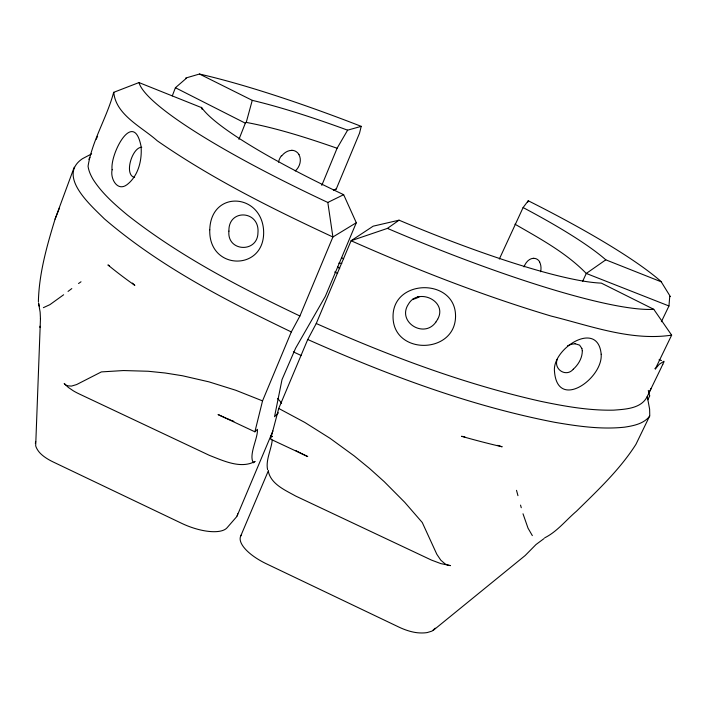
<?xml version="1.0" encoding="UTF-8"?>
<svg xmlns="http://www.w3.org/2000/svg" width="707" height="707" viewBox="0 0 707 707"><rect width="100%" height="100%" fill="white"/><g stroke="black" fill="none" stroke-linecap="round" stroke-linejoin="round"><path stroke-width="1.06" d="M601.171 354.163C597.945 319.104 551.858 348.701 554.491 371.414C557.478 411.129 603.124 378.369 601.162 354.242M39.999 327.5L40.034 326.21M237.685 513.812A37.188 14.334 21.9 0 1 236.279 517.153L227.062 527.767A38.037 14.98 21.8 0 1 181.602 523.304L53.166 461.963A28.731 11.047 19.5 0 1 38.417 451.11L38.328 450.986A46.671 17.869 19.7 0 1 35.686 445.799L40.467 318.486L40.476 318.963L40.131 312.132L38.532 302.905M35.35 443.483L35.668 441.442M661.363 321.738L668.955 305.972L669.741 296.374L670.386 296.631L660.983 281.413A296.931 43.26 23.1 0 0 528.253 200.761L523.1 207.558L499.328 259.062M113.774 92.308C115.692 114.976 142.142 127.18 157.237 140.781C212.197 178.942 272.363 208.83 332.9 236.995L356.301 222.732L343.655 194.681L339.157 192.551A226.549 32.61 23.1 0 1 201.769 107.711L138.979 82.569L113.774 92.308L113.456 93.121C106.739 117.839 92.016 140.967 88.057 166.242C88.684 170.961 90.717 175.309 93.094 179.384C102.029 193.382 114.702 204.447 127.357 214.981C179.923 256.349 239.717 287.36 299.909 316.002L332.9 236.995L327.818 202.458A289.419 42.12 23.1 0 1 139.332 83.638L138.979 82.569M557.231 359.315C553.325 369.293 566.166 377.653 573.253 369.231M272.239 440.054C271.338 449.617 265.514 460.098 267.591 469.678M270.551 435.848L272.257 436.652M225.471 417.89A84.442 26.336 22.2 0 1 218.056 414.549L254.891 431.809L262.536 400.887L291.311 331.945L299.909 316.002M172.296 95.887L175.407 87.73L186.268 78.353L185.685 78.053L199.48 74.032L201.309 74.456A300.466 43.79 23.1 0 1 361.224 126.35L359.527 133.19L336.276 188.963L334.464 189.874M654.991 368.418L655.301 368.939L671.65 335.145L653.772 309.312L601.33 283.118A229.987 33.123 23.1 0 1 400.339 220.717L399.075 220.177L373.163 226.178L351.087 240.742L316.25 323.497L307.739 339.501L278.735 408.443L270.613 439.171L307.731 456.563A84.84 26.698 23.4 0 1 295.659 450.518M238.948 139.367L245.338 123.186L246.239 122.399L252.258 100.35L199.48 74.032M96.364 139.226L96.373 139.164A304.425 58.292 23.1 0 1 97.61 136.318M91.618 153.879L82.366 158.757C56.737 176.211 91.3 205.737 104.327 218.808C159.888 266.512 225.692 300.36 291.311 331.945M663.793 362.002L662.901 364.14M74.235 167.188L55.075 219.126C46.901 245.859 39 273.6 38.39 301.721M55.075 219.126L59.591 207.717M544.682 537.824C557.178 531.637 565.989 520.096 576.461 511.249C597.715 490.366 619.836 469.634 635.938 444.341L649.768 415.813L649.618 409.212L647.267 396.441L661.513 367.074M527.546 202.529L528.253 200.761M321.8 185.358L337.089 148.249L347.614 130.168L361.224 126.35M356.301 222.732L325.353 296.33L295.597 348.242L282.013 379.597L274.537 416.715L278.425 412.826M237.11 515.924L272.902 430.978M240.716 536.039L268.501 470.455M662.821 364.299L661.832 366.403M582.612 281.368L586.28 273.45L605.802 259.831L661.593 281.952M437.73 319.14C447.823 301.067 418.005 287.228 408.434 304.16C396.671 321.773 424.067 339.077 435.865 322.092M647.824 399.764L649.715 395.867M647.267 396.441C641.435 408.646 625.465 409.229 613.738 410.14C589.108 410.696 564.69 406.313 540.669 401.311C463.244 383.892 388.629 355.709 316.25 323.497M649.645 416.184C643.812 423.793 633.578 425.782 624.635 427.161C601.303 429.67 577.831 426.25 554.854 422.326C469.289 405.756 387.18 374.798 307.739 339.501M88.861 159.314L89.886 157.44M437.677 319.264L435.901 322.047M649.874 391.086L650.961 388.823A25.682 5.117 25.4 0 0 650.546 388.558M435.256 628.152L431.995 631.112L427.231 632.562A47.484 18.797 25.7 0 1 419.49 632.906L419.295 632.898A29.27 11.674 26 0 1 398.96 627.109L266.468 563.832A38.205 15.183 23.4 0 1 241.582 534.678M655.301 368.939L659.03 364.556A23.932 2.828 -58.5 0 1 659.649 364.025L663.953 361.25M281.457 155.664L281.262 155.929A12.593 9.801 -57 0 0 278.531 162.177M254.891 431.809L257.419 429.317C258.196 437.872 248.404 454.848 253.345 462.696M254.927 461.477C240.733 469.201 223.306 460.717 209.555 455.432L79.299 393.985A29.067 9.854 20 0 1 73.316 390.821L68.314 387.418L64.196 383.468L64.673 384.016A25.47 11.939 -79.6 0 0 67.536 385.828L71.487 386.084L76.603 384.573L101.375 371.909L123.495 370.548L148.161 371.255L165.146 372.996L182.486 375.762L208.972 381.86L235.758 390.255L262.536 400.887M573.289 369.204C578.432 364.573 582.347 357.892 582.303 350.822M433.391 630.264L525.16 555.543L536.021 544.523L544.028 538.584M63.63 294.766L49.914 304.655L43.383 307.669M68.04 291.417L71.805 288.58M78.539 283.534L81.013 281.775M671.65 335.145C630.874 341.216 590.363 325.777 551.292 316.117C482.908 295.676 416.308 269.632 351.087 240.742L387.436 228.388L399.075 220.177M278.735 408.443L304.832 422.45L330.098 438.349L354.242 455.944L369.575 468.502L384.21 481.644L404.713 502.288L422.273 522.517L436.829 554.279L440.797 560.174L445.057 563.85A26.203 17.101 -47.6 0 0 449.546 565.494L450.518 565.6L440.894 563.629L431.42 560.068L295.641 496.031C285.398 490.287 271.258 484.304 268.404 471.719M567.509 345.856L571.344 344.256L575.242 343.743M327.818 202.458L343.655 194.681M333.386 190.298L336.276 188.963M419.083 296.71L417.704 296.887A9.686 2.015 23.5 0 1 417.501 296.913M134.63 177.484C123.495 174.868 132.412 146.932 141.754 147.277M533.228 258.373L533.723 258.347M575.083 343.735L579.599 345.14L581.861 348.418M291.744 150.246L292.026 150.264A12.611 10.419 -60.8 0 1 298.725 154.126L299.017 154.612M464.835 436.882L461.538 436.29A312.105 73.086 23.1 0 0 502.173 446.797L497.684 445.33M246.239 122.399C277.232 128.223 307.351 137.892 337.089 148.249M252.258 100.35L253.477 100.641A228.529 33.185 23.1 0 1 347.614 130.168M659.03 359.819L661.522 360.526M668.955 305.972L586.28 273.45C565.971 252.602 539.909 238.621 514.952 224.172M387.436 228.388L393.658 231.039A285.893 41.589 23.1 0 0 653.772 309.312M341.631 257.825L343.637 258.735M334.658 272.018L337.654 273.379M293.352 351.892L301.332 355.568M270.578 435.715L272.16 436.387M175.407 87.73L245.338 123.186M109.558 265.956L107.924 264.931A312.105 73.086 23.1 0 0 134.834 285.398L132.412 283.065M605.802 259.831L605.554 259.61A232.011 33.706 23.1 0 0 523.1 207.558M532.336 535.614L528.032 528.182L523.003 513.777M539.706 261.926L539.574 261.705A12.823 9.032 -70 0 0 533.723 258.329M581.888 348.48L582.285 350.681M201.468 107.278L202.114 109.302M520.529 505.107L521.271 507.723M516.517 490.331L517.957 495.66M648.805 391.687L649.017 392.482M38.629 303.444L39.185 306.069M298.946 154.665A12.593 10.508 -57 0 1 295.252 170.953M281.748 155.902A12.602 9.889 -56.9 0 1 291.717 150.379M277.471 398.474A37.904 11.736 22.2 0 1 281.589 403.441M539.609 262.05A12.823 8.484 -74.2 0 1 540.652 271.753M524.02 266.875A12.814 9.032 -76.9 0 1 533.228 258.32M649.662 395.575A16.995 0.672 71.3 0 1 649.459 395.717M648.284 390.432A23.225 0.787 72.2 0 1 649.38 394.621M254.927 461.485A31.788 3.862 -64.8 0 1 253.353 462.687M663.802 361.834A16.561 0.848 -61 0 1 663.67 362.205M233.876 421.354A84.442 26.336 22.2 0 1 231.339 420.338M230.5 420.002A84.442 26.336 22.2 0 1 226.311 418.244M419.454 296.551A15.881 15.2 -28.4 0 1 412.57 299.291M339.731 268.616A20.494 4.295 23 0 1 337.752 266.972M338.786 263.172A20.494 4.295 23 0 1 341.799 263.437M209.767 229.81C208.415 271.338 266.3 271.629 263.561 229.81C260.609 192.861 210.81 190.21 209.767 229.81M228.918 231.109C226.797 251.807 257.657 253.23 257.949 232.78C259.982 210.253 228.175 208.397 228.918 231.109M112.121 169.76C110.071 178.182 117.123 191.933 126.853 184.792C138.386 176.043 142.213 160.1 141.047 146.252C133.455 108.162 109.735 154.568 112.121 169.76M455.547 316.073C455.485 354.826 392.129 355.488 393.048 315.843C393.613 278.39 455.564 278.151 455.547 316.073"/></g></svg>
